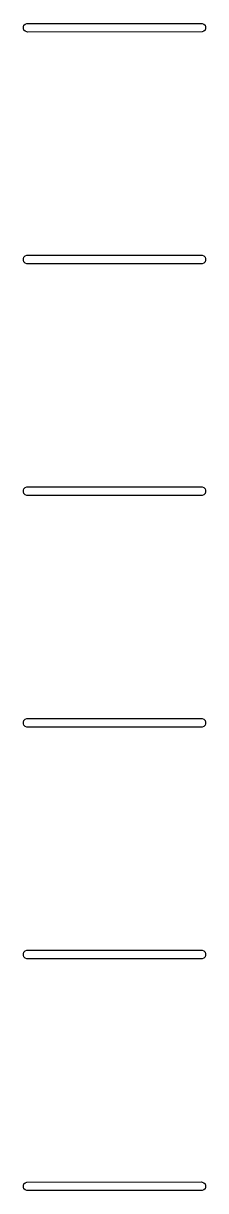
# Model space of a CAD drawing. Extents: x 79 to 214, y -137 to -46.
# Drawn here: x 148.38 to 153.62, y -125.12 to -91.54 of the extents above; entities that cross this region are included whole.
import ezdxf

# ---------------------------------------------------------------- set-up
doc = ezdxf.new("R2010")
doc.units = 0
doc.layers.add('BLACK', color=7, linetype='CONTINUOUS')

msp = doc.modelspace()

# ---------------------------------------------------------------- linework, layer by layer
at = {"layer": 'BLACK', "linetype": 'CONTINUOUS'}
for p, q in [((148.377402, -91.642278), (148.396066, -91.597218)), ((148.377402, -91.69105), (148.377402, -91.642278)), ((148.396066, -91.597218), (148.430554, -91.56273)), ((148.430554, -91.56273), (148.475614, -91.544066)), ((148.475614, -91.544066), (153.5, -91.541664)), ((153.5, -91.541664), (153.524386, -91.544066)), ((153.524386, -91.544066), (153.569446, -91.56273)), ((153.569446, -91.56273), (153.603934, -91.597218)), ((153.603934, -91.597218), (153.622598, -91.642278)), ((153.622598, -91.642278), (153.622598, -91.69105)), ((148.396066, -91.73611), (148.377402, -91.69105)), ((148.430554, -91.770598), (148.396066, -91.73611)), ((148.475614, -91.789262), (148.430554, -91.770598)), ((148.5, -91.791664), (148.475614, -91.789262)), ((153.524386, -91.789262), (148.5, -91.791664)), ((153.569446, -91.770598), (153.524386, -91.789262)), ((153.603934, -91.73611), (153.569446, -91.770598)), ((153.622598, -91.69105), (153.603934, -91.73611)), ((148.377402, -98.308944), (148.396066, -98.263884)), ((148.377402, -98.357716), (148.377402, -98.308944)), ((148.396066, -98.402776), (148.377402, -98.357716)), ((148.396066, -98.263884), (148.430554, -98.229396)), ((148.430554, -98.229396), (148.475614, -98.210732)), ((148.475614, -98.210732), (153.5, -98.20833)), ((153.5, -98.20833), (153.524386, -98.210732)), ((153.524386, -98.210732), (153.569446, -98.229396)), ((153.569446, -98.229396), (153.603934, -98.263884)), ((153.603934, -98.263884), (153.622598, -98.308944)), ((153.622598, -98.357716), (153.603934, -98.402776)), ((153.622598, -98.308944), (153.622598, -98.357716)), ((148.430554, -98.437264), (148.396066, -98.402776)), ((148.475614, -98.455928), (148.430554, -98.437264)), ((148.5, -98.45833), (148.475614, -98.455928)), ((153.524386, -98.455928), (148.5, -98.45833)), ((153.569446, -98.437264), (153.524386, -98.455928)), ((153.603934, -98.402776), (153.569446, -98.437264)), ((148.377402, -104.97561), (148.396066, -104.93055)), ((148.377402, -105.024382), (148.377402, -104.97561)), ((148.396066, -105.069442), (148.377402, -105.024382)), ((148.396066, -104.93055), (148.430554, -104.896062)), ((148.430554, -105.10393), (148.396066, -105.069442)), ((148.430554, -104.896062), (148.475614, -104.877398)), ((148.475614, -105.122594), (148.430554, -105.10393)), ((148.475614, -104.877398), (153.5, -104.874996)), ((153.5, -104.874996), (153.524386, -104.877398)), ((153.524386, -104.877398), (153.569446, -104.896062)), ((153.569446, -105.10393), (153.524386, -105.122594)), ((153.569446, -104.896062), (153.603934, -104.93055)), ((153.603934, -105.069442), (153.569446, -105.10393)), ((153.603934, -104.93055), (153.622598, -104.97561)), ((153.622598, -105.024382), (153.603934, -105.069442)), ((153.622598, -104.97561), (153.622598, -105.024382)), ((148.5, -105.124996), (148.475614, -105.122594)), ((153.524386, -105.122594), (148.5, -105.124996)), ((148.377402, -111.642276), (148.396066, -111.597216)), ((148.377402, -111.691048), (148.377402, -111.642276)), ((148.396066, -111.736108), (148.377402, -111.691048)), ((148.396066, -111.597216), (148.430554, -111.562728)), ((148.430554, -111.770596), (148.396066, -111.736108)), ((148.430554, -111.562728), (148.475614, -111.544064)), ((148.475614, -111.78926), (148.430554, -111.770596)), ((148.475614, -111.544064), (153.5, -111.541662)), ((148.5, -111.791662), (148.475614, -111.78926)), ((153.524386, -111.78926), (148.5, -111.791662)), ((153.5, -111.541662), (153.524386, -111.544064)), ((153.524386, -111.544064), (153.569446, -111.562728)), ((153.569446, -111.770596), (153.524386, -111.78926)), ((153.569446, -111.562728), (153.603934, -111.597216)), ((153.603934, -111.736108), (153.569446, -111.770596)), ((153.603934, -111.597216), (153.622598, -111.642276)), ((153.622598, -111.691048), (153.603934, -111.736108)), ((153.622598, -111.642276), (153.622598, -111.691048)), ((148.430554, -118.229394), (148.475614, -118.21073)), ((148.475614, -118.21073), (153.5, -118.208328)), ((153.5, -118.208328), (153.524386, -118.21073)), ((153.524386, -118.21073), (153.569446, -118.229394)), ((148.377402, -118.308942), (148.396066, -118.263882)), ((148.377402, -118.357714), (148.377402, -118.308942)), ((148.396066, -118.402774), (148.377402, -118.357714)), ((148.396066, -118.263882), (148.430554, -118.229394)), ((148.430554, -118.437262), (148.396066, -118.402774)), ((148.475614, -118.455926), (148.430554, -118.437262)), ((148.5, -118.458328), (148.475614, -118.455926)), ((153.524386, -118.455926), (148.5, -118.458328)), ((153.569446, -118.437262), (153.524386, -118.455926)), ((153.569446, -118.229394), (153.603934, -118.263882)), ((153.603934, -118.402774), (153.569446, -118.437262)), ((153.603934, -118.263882), (153.622598, -118.308942)), ((153.622598, -118.357714), (153.603934, -118.402774)), ((153.622598, -118.308942), (153.622598, -118.357714)), ((148.396066, -124.930554), (148.430554, -124.896066)), ((148.430554, -124.896066), (148.475614, -124.877402)), ((148.475614, -124.877402), (153.5, -124.875)), ((153.5, -124.875), (153.524386, -124.877402)), ((153.524386, -124.877402), (153.569446, -124.896066)), ((153.569446, -124.896066), (153.603934, -124.930554)), ((148.377402, -124.975614), (148.396066, -124.930554)), ((148.377402, -125.024386), (148.377402, -124.975614)), ((148.396066, -125.069446), (148.377402, -125.024386)), ((148.430554, -125.103934), (148.396066, -125.069446)), ((148.475614, -125.122598), (148.430554, -125.103934)), ((148.5, -125.125), (148.475614, -125.122598)), ((153.524386, -125.122598), (148.5, -125.125)), ((153.569446, -125.103934), (153.524386, -125.122598)), ((153.603934, -125.069446), (153.569446, -125.103934)), ((153.603934, -124.930554), (153.622598, -124.975614)), ((153.622598, -125.024386), (153.603934, -125.069446)), ((153.622598, -124.975614), (153.622598, -125.024386))]:
    msp.add_line(p, q, dxfattribs=at)

doc.saveas('drawing.dxf')
